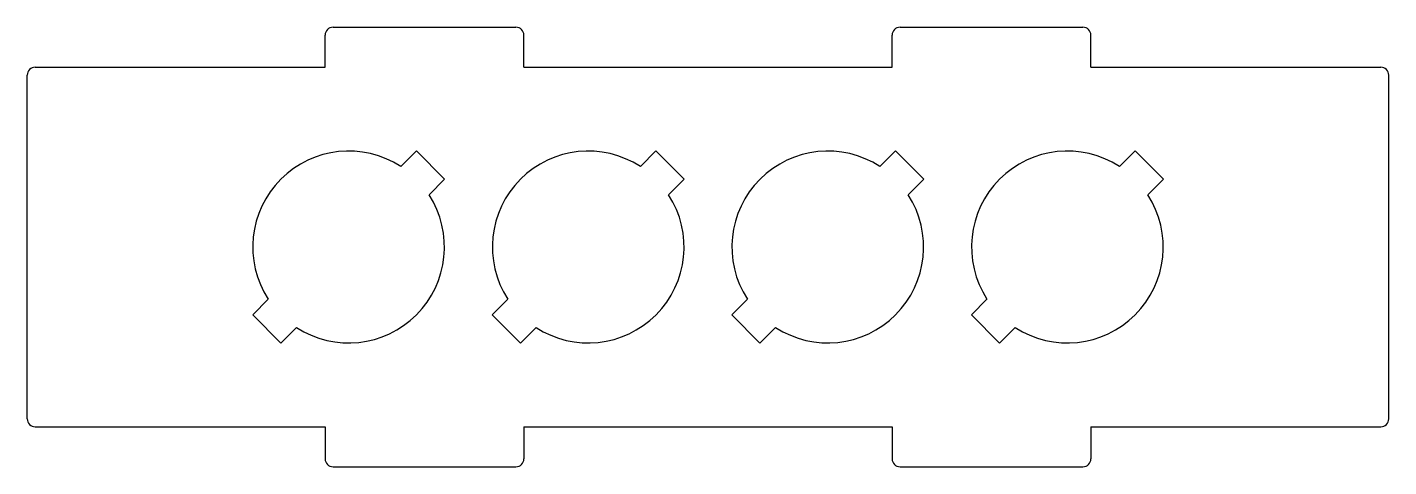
# Model space of a CAD drawing. Header units: millimetres. Extents: x -191 to -20, y 294 to 348.
import ezdxf

# ---------------------------------------------------------------- set-up
doc = ezdxf.new("R2010")
doc.units = ezdxf.units.MM
doc.layers.add('BUTTONS', color=1, linetype='Continuous')

msp = doc.modelspace()

# ---------------------------------------------------------------- linework, layer by layer
at = {"color": 7, "linetype": 'Continuous'}
for p, q in [((-152.4, 348.5), (-129.5, 348.5)), ((-81.4, 348.5), (-58.5, 348.5)), ((-153.4, 343.5), (-153.4, 347.5)), ((-128.5, 343.5), (-128.5, 347.5)), ((-82.4, 343.5), (-82.4, 347.5)), ((-57.5, 343.5), (-57.5, 347.5)), ((-189.7, 343.5), (-153.4, 343.5)), ((-128.5, 343.5), (-82.4, 343.5)), ((-57.5, 343.5), (-21.2, 343.5)), ((-190.7, 299.5), (-190.7, 342.5)), ((-20.2, 299.5), (-20.2, 342.5)), ((-189.7, 298.5), (-153.4, 298.5)), ((-153.4, 298.5), (-153.4, 294.5)), ((-128.5, 298.5), (-128.5, 294.5)), ((-128.5, 298.5), (-82.4, 298.5)), ((-82.4, 298.5), (-82.4, 294.5)), ((-57.5, 298.5), (-57.5, 294.5)), ((-57.5, 298.5), (-21.2, 298.5)), ((-152.4, 293.5), (-129.5, 293.5)), ((-81.4, 293.5), (-58.5, 293.5))]:
    msp.add_line(p, q, dxfattribs=at)
for centre, start, end in [((-152.4, 347.5), 90, 180), ((-129.5, 347.5), 0, 90), ((-81.4, 347.5), 90, 180), ((-58.5, 347.5), 0, 90), ((-189.7, 342.5), 90, 180), ((-21.2, 342.5), 0, 90), ((-189.7, 299.5), 180, 270), ((-21.2, 299.5), 270, 0), ((-152.4, 294.5), 180, 270), ((-129.5, 294.5), 270, 0), ((-81.4, 294.5), 180, 270), ((-58.5, 294.5), 270, 0)]:
    msp.add_arc(centre, 1, start, end, dxfattribs=at)
at = {"layer": 'BUTTONS'}
for points in [[(-143.92, 331.07, 0.809427), (-160.52, 314.47), (-162.47, 312.51), (-158.94, 308.98), (-156.98, 310.93, 0.809427), (-140.38, 327.53), (-138.43, 329.49), (-141.97, 333.02)], [(-113.92, 331.07, 0.809427), (-130.52, 314.47), (-132.47, 312.51), (-128.94, 308.98), (-126.98, 310.93, 0.809427), (-110.38, 327.53), (-108.43, 329.49), (-111.97, 333.02)], [(-83.92, 331.07, 0.809427), (-100.52, 314.47), (-102.47, 312.51), (-98.94, 308.98), (-96.98, 310.93, 0.809427), (-80.38, 327.53), (-78.43, 329.49), (-81.97, 333.02)], [(-53.92, 331.07, 0.809427), (-70.52, 314.47), (-72.47, 312.51), (-68.94, 308.98), (-66.98, 310.93, 0.809427), (-50.38, 327.53), (-48.43, 329.49), (-51.97, 333.02)]]:
    msp.add_lwpolyline(points, format="xyb", close=True, dxfattribs=at)

doc.saveas('drawing.dxf')
